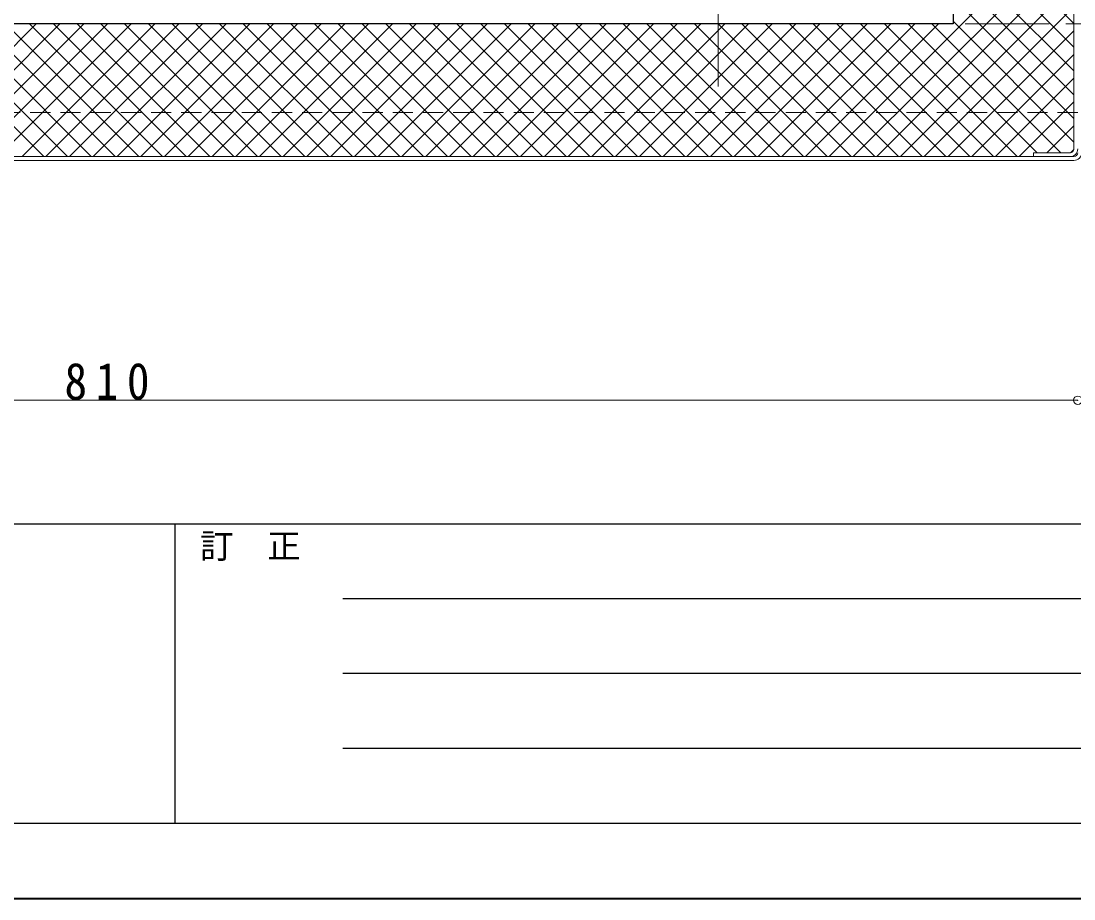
# Model space of a CAD drawing. Units: millimetres at full size, sheet at 1:7; details may follow other scales. Extents: x -1480 to 1355, y -979 to 988.
# Drawn here: x -915.4 to -476.3, y -979 to -612.9 of the extents above; entities that cross this region are included whole.
import ezdxf
from ezdxf.enums import TextEntityAlignment as Align

# ---------------------------------------------------------------- set-up
doc = ezdxf.new("R2010")
doc.units = ezdxf.units.MM
doc.header["$LTSCALE"] = 7
doc.header["$PDMODE"] = 32
doc.header["$PDSIZE"] = 3.5
doc.linetypes.add('CHAIN1', pattern=[8, 5, -1, 1, -1])
doc.linetypes.add('DASHED1', pattern=[1.8, 1.2, -0.6])
doc.layers.add('0-0_ﾚｲﾔ1', color=4, linetype='Continuous', lineweight=9)
doc.styles.add('ＭＳ ゴシック', font='')
doc.styles.get('ＭＳ ゴシック').set_extended_font_data('MS Gothic')

msp = doc.modelspace()

# ---------------------------------------------------------------- linework, layer by layer
at = {"layer": '0-0_ﾚｲﾔ1'}
for p, q in [((-624.745, -640.168), (-624.745, -526.045)), ((-526.745, -563.506), (-476.345, -613.906)), ((-578.355, -669.445), (-476.345, -567.436)), ((-526.745, -573.405), (-476.345, -623.805)), ((-568.456, -669.445), (-476.345, -577.335)), ((-526.745, -583.305), (-476.345, -633.705)), ((-558.556, -669.445), (-476.345, -587.235)), ((-526.745, -593.204), (-476.345, -643.604)), ((-548.657, -669.445), (-476.345, -597.134)), ((-526.745, -603.104), (-476.345, -653.504)), ((-538.757, -669.445), (-476.345, -607.034)), ((-964.435, -669.445), (-909.035, -614.045)), ((-961.281, -614.045), (-905.881, -669.445)), ((-954.536, -669.445), (-899.136, -614.045)), ((-951.381, -614.045), (-895.981, -669.445)), ((-944.636, -669.445), (-889.236, -614.045)), ((-941.482, -614.045), (-886.082, -669.445)), ((-934.737, -669.445), (-879.337, -614.045)), ((-931.582, -614.045), (-876.182, -669.445)), ((-924.837, -669.445), (-869.437, -614.045)), ((-921.683, -614.045), (-866.283, -669.445)), ((-914.938, -669.445), (-859.538, -614.045)), ((-911.783, -614.045), (-856.383, -669.445)), ((-905.038, -669.445), (-849.638, -614.045)), ((-901.884, -614.045), (-846.484, -669.445)), ((-895.139, -669.445), (-839.739, -614.045)), ((-891.984, -614.045), (-836.584, -669.445)), ((-885.239, -669.445), (-829.839, -614.045)), ((-882.085, -614.045), (-826.685, -669.445)), ((-875.34, -669.445), (-819.94, -614.045)), ((-872.185, -614.045), (-816.785, -669.445)), ((-865.44, -669.445), (-810.04, -614.045)), ((-862.286, -614.045), (-806.886, -669.445)), ((-855.541, -669.445), (-800.141, -614.045)), ((-852.386, -614.045), (-796.986, -669.445)), ((-845.641, -669.445), (-790.241, -614.045)), ((-842.487, -614.045), (-787.087, -669.445)), ((-835.742, -669.445), (-780.342, -614.045)), ((-832.587, -614.045), (-777.187, -669.445)), ((-825.842, -669.445), (-770.442, -614.045)), ((-822.688, -614.045), (-767.288, -669.445)), ((-815.943, -669.445), (-760.543, -614.045)), ((-812.788, -614.045), (-757.388, -669.445)), ((-806.043, -669.445), (-750.643, -614.045)), ((-802.889, -614.045), (-747.489, -669.445)), ((-796.144, -669.445), (-740.744, -614.045)), ((-792.989, -614.045), (-737.589, -669.445)), ((-786.244, -669.445), (-730.844, -614.045)), ((-783.09, -614.045), (-727.69, -669.445)), ((-776.345, -669.445), (-720.945, -614.045)), ((-773.19, -614.045), (-717.79, -669.445)), ((-766.445, -669.445), (-711.045, -614.045)), ((-763.291, -614.045), (-707.891, -669.445)), ((-756.546, -669.445), (-701.146, -614.045)), ((-753.391, -614.045), (-697.991, -669.445)), ((-746.646, -669.445), (-691.246, -614.045)), ((-743.492, -614.045), (-688.092, -669.445)), ((-736.747, -669.445), (-681.347, -614.045)), ((-733.592, -614.045), (-678.192, -669.445)), ((-726.847, -669.445), (-671.447, -614.045)), ((-723.693, -614.045), (-668.293, -669.445)), ((-716.948, -669.445), (-661.548, -614.045)), ((-713.793, -614.045), (-658.393, -669.445)), ((-707.048, -669.445), (-651.648, -614.045)), ((-703.894, -614.045), (-648.494, -669.445)), ((-697.149, -669.445), (-641.749, -614.045)), ((-693.994, -614.045), (-638.594, -669.445)), ((-687.249, -669.445), (-631.849, -614.045)), ((-684.095, -614.045), (-628.695, -669.445)), ((-677.35, -669.445), (-621.95, -614.045)), ((-674.195, -614.045), (-618.795, -669.445)), ((-667.451, -669.445), (-612.051, -614.045)), ((-664.296, -614.045), (-608.896, -669.445)), ((-657.551, -669.445), (-602.151, -614.045)), ((-654.396, -614.045), (-598.996, -669.445)), ((-647.652, -669.445), (-592.252, -614.045)), ((-644.497, -614.045), (-589.097, -669.445)), ((-637.752, -669.445), (-582.352, -614.045)), ((-634.597, -614.045), (-579.197, -669.445)), ((-627.853, -669.445), (-572.453, -614.045)), ((-624.698, -614.045), (-569.298, -669.445)), ((-617.953, -669.445), (-562.553, -614.045)), ((-614.798, -614.045), (-559.398, -669.445)), ((-608.054, -669.445), (-552.654, -614.045)), ((-604.899, -614.045), (-549.499, -669.445)), ((-598.154, -669.445), (-542.754, -614.045)), ((-594.999, -614.045), (-539.599, -669.445)), ((-588.255, -669.445), (-532.855, -614.045)), ((-585.1, -614.045), (-529.7, -669.445)), ((-575.201, -614.045), (-519.801, -669.445)), ((-565.301, -614.045), (-509.901, -669.445)), ((-555.402, -614.045), (-500.002, -669.445)), ((-545.502, -614.045), (-491.702, -667.845)), ((-535.603, -614.045), (-481.803, -667.845)), ((-526.745, -613.003), (-476.345, -663.403)), ((-528.858, -669.445), (-476.345, -616.933)), ((-518.958, -669.445), (-476.345, -626.833)), ((-509.059, -669.445), (-476.345, -636.732)), ((-499.159, -669.445), (-476.345, -646.632)), ((-487.66, -667.845), (-476.345, -656.531)), ((-477.748, -667.833), (-476.357, -666.443)), ((-474.745, -771.045), (-1284.745, -771.045))]:
    msp.add_line(p, q, dxfattribs=at)
at = {"layer": '0-0_ﾚｲﾔ1', "color": 5, "lineweight": 25}
for p, q in [((-526.745, -529.545), (-526.745, -614.045)), ((-526.745, -614.045), (-1232.745, -614.045))]:
    msp.add_line(p, q, dxfattribs=at)
at = {"layer": '0-0_ﾚｲﾔ1', "color": 7, "lineweight": 18}
for p, q in [((-476.345, -666.245), (-476.345, -529.545)), ((-1283.145, -669.445), (-476.345, -669.445)), ((-1283.145, -671.045), (-476.345, -671.045)), ((-493.145, -669.445), (-493.145, -667.845)), ((-477.945, -667.845), (-493.145, -667.845))]:
    msp.add_line(p, q, dxfattribs=at)
at = {"layer": '0-0_ﾚｲﾔ1', "linetype": 'CHAIN1'}
msp.add_line((-521.745, -614.045), (305.255, -614.045), dxfattribs=at)
at = {"layer": '0-0_ﾚｲﾔ1', "linetype": 'DASHED1'}
msp.add_line((-474.745, -651.045), (-1284.745, -651.045), dxfattribs=at)
at = {"layer": '0-0_ﾚｲﾔ1', "color": 6, "lineweight": 25}
for p, q in [((-1448.245, -822.545), (1323.755, -822.545)), ((-851.245, -822.545), (-851.245, -947.545)), ((-781.245, -853.795), (-131.245, -853.795)), ((-131.245, -885.045), (-781.245, -885.045)), ((-131.245, -916.295), (-781.245, -916.295)), ((1323.755, -947.545), (-1448.245, -947.545))]:
    msp.add_line(p, q, dxfattribs=at)
at = {"layer": '0-0_ﾚｲﾔ1', "color": 1, "lineweight": 40}
msp.add_line((1355.255, -979.045), (-1479.745, -979.045), dxfattribs=at)
at = {"layer": '0-0_ﾚｲﾔ1', "color": 7, "lineweight": 18}
for centre, radius in [((-477.945, -666.245), 1.6), ((-477.945, -666.245), 3.2), ((-476.345, -667.845), 1.6), ((-476.345, -667.845), 3.2)]:
    msp.add_arc(centre, radius, 270, 0, dxfattribs=at)
at = {"layer": '0-0_ﾚｲﾔ1'}
msp.add_point((-474.745, -771.045), dxfattribs=at)

# ---------------------------------------------------------------- texts
at = {"layer": '0-0_ﾚｲﾔ1', "color": 7, "style": 'ＭＳ ゴシック'}
msp.add_text('訂\u3000正', height=10.26, dxfattribs=at).set_placement((-840.745, -840.045), align=Align.BOTTOM_LEFT)
at = {"layer": '0-0_ﾚｲﾔ1', "color": 7, "insert": (-897.245, -771.045), "char_height": 15.4, "attachment_point": 7, "style": 'ＭＳ ゴシック'}
msp.add_mtext('\\T1.38;\\W0.9;810', dxfattribs=at)

doc.saveas('drawing.dxf')
